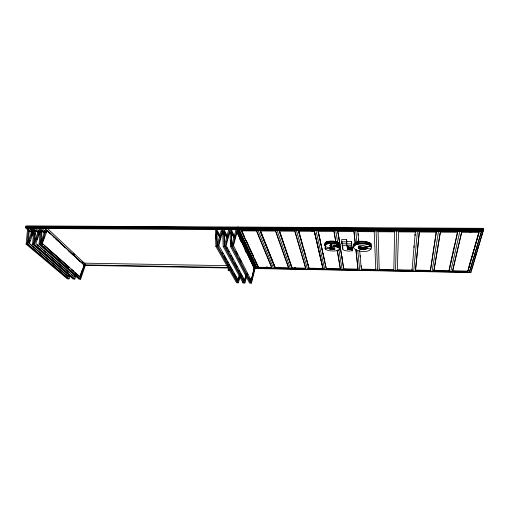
<?xml version="1.0" encoding="UTF-8"?>
<svg xmlns="http://www.w3.org/2000/svg" width="509" height="509" viewBox="0 0 509 509"><rect width="100%" height="100%" fill="white"/><g stroke="black" fill="none" stroke-linecap="round" stroke-linejoin="round"><path stroke-width="0.76" d="M368.516 246.331L371.373 246.738C371.837 253.94 355.568 252.171 353.424 247.495C354.391 243.48 360.143 243.919 363.407 243.811C366.111 243.531 376.507 246.84 366.715 246.846C364.622 245.141 358.972 244.594 358.298 247.781C360.054 250.263 367.161 250.835 367.059 246.903M397.268 269.331L397.255 270.266L412.004 270.54L412.01 269.592M378.047 231.748L394.64 231.856L393.807 270.203L379.218 269.942L379.243 269.007M359.634 250.479L361.377 269.611L375.807 269.878L375.833 268.943M370.896 246.121L370.966 243.779C366.804 240.738 355.034 239.44 353.609 245.58M371.048 246.311L370.966 243.779M395.512 270.858L396.626 231.054M368.3 244.625L368.37 242.278M368.898 244.842L368.968 242.488M369.279 245.007L369.349 242.659M369.636 245.185L369.699 242.831M369.954 245.363L370.018 243.016M370.24 245.548L370.304 243.2M370.488 245.739L370.558 243.391M370.711 245.93L370.775 243.582M365.386 249.359L365.456 247.037L366.696 246.515L366.626 248.837M365.672 249.276L365.748 246.96M365.939 249.187L366.009 246.865M366.136 244.104L366.206 241.75M366.321 249.022L366.391 246.7M366.919 244.256L366.989 241.902M366.855 248.647L366.925 246.324M367.644 244.428L367.714 242.08M362.542 249.582L362.618 247.266L360.149 246.846L358.775 246.082L358.692 248.398M363 249.595L363.076 247.279L365.456 247.037M363.407 243.811L363.483 241.463M363.483 249.595L363.56 247.279M363.929 249.575L364.005 247.259M364.374 243.875L364.45 241.527M364.342 249.537L364.412 247.221M364.718 249.493L364.794 247.17M365.068 249.429L365.138 247.113M365.284 243.976L365.36 241.622M359.736 249.041L359.812 246.725M360.073 249.162L360.149 246.846M360.467 243.836L360.55 241.489M360.436 249.27L360.512 246.954M360.824 249.359L360.9 247.05M361.231 249.442L361.307 247.126M361.403 243.792L361.485 241.438M361.651 249.499L361.734 247.189M362.09 249.55L362.166 247.234M362.37 243.786L362.446 241.431M397.255 270.266L398.566 231.881L415.369 231.989M357.91 244.174L357.992 241.832M358.298 247.781L358.349 246.229M358.387 247.998L358.444 246.451M358.521 248.207L358.571 246.661M358.718 244.027L358.8 241.68M358.902 248.583L358.985 246.261M359.144 248.748L359.227 246.432M359.424 248.901L359.507 246.585M359.57 243.919L359.653 241.565M354.748 245.344L354.837 243.003M355.25 245.052L355.339 242.717M355.823 244.791L355.906 242.449M356.459 244.555L356.542 242.214M357.153 244.352L357.242 242.004M351.776 245.771L351.643 241.552L346.826 241.501L346.559 239.491L341.717 239.446L341.914 243.792L351.554 243.894L351.776 245.771L342.194 245.662L342.303 243.34M346.559 239.491L346.457 241.845L347.418 248.755L348.773 249.423L351.795 249.327L351.891 247.024L352.279 246.929L352.368 250.765L348.003 251.122L343.969 250.333L342.748 249.162L342.194 245.662M352.126 250.835L352.279 246.929M353.424 247.495L353.609 244.377M353.704 246.331L353.793 244.002M353.971 245.981L354.06 243.652M354.321 245.65L354.41 243.321M348.773 249.423L348.869 247.119L347.456 246.216L347.418 248.755M349.257 249.474L349.352 247.164L348.869 247.119M349.817 249.493L349.906 247.183L351.891 247.024M350.217 249.486L350.313 247.183M350.593 249.474L350.688 247.17M350.943 249.448L351.038 247.145M351.261 249.416L351.356 247.107M351.554 243.894L351.643 241.552M346.724 243.843L346.826 241.501M347.545 248.952L347.647 246.642M347.736 249.117L347.832 246.808M347.857 249.181L347.952 246.878M347.991 249.245L348.086 246.935M348.353 249.346L348.449 247.043M355.855 249.41L358.005 269.554L343.728 269.293L343.772 268.37M335.813 242.252L333.98 231.455L317.991 231.353L326.275 268.975L340.394 269.229L340.432 268.307M341.914 243.792L341.984 242.233M342.748 249.162L342.792 246.623M325.531 246.776C321.115 252.235 345.414 252.413 338.141 247.349L338.218 245.809M338.141 247.349C336.716 246.108 327.039 247.024 330.316 245.039C331.887 244.046 340.782 247.902 338.275 244.804L338.39 242.481C334.731 240.808 330.335 240.732 326.504 241.851C324.354 242.583 324.513 246.859 326.931 247.183C329.075 248.443 334.96 246.98 334.967 249.257C331.48 250.581 328.528 247.387 325.168 248.716M338.51 244.956L338.39 242.481M338.498 247.495L338.568 245.955M338.708 245.115L338.619 242.634M338.809 247.654L338.816 242.787M338.994 245.44L338.981 242.952M339.083 245.612L339.109 243.117M339.083 247.819L339.191 245.51L338.606 245.185M339.312 247.998L339.191 245.51M339.503 248.176L339.427 245.688M339.649 248.367L339.611 245.872M339.77 249.194L339.757 246.063M338.275 244.804L335.565 243.868L335.679 241.533M335.845 246.75L335.921 245.211M336.233 244.021L336.347 241.692M336.373 246.846L336.449 245.306M336.85 244.193L336.964 241.864M336.869 246.954L336.945 245.414M337.403 244.39L337.518 242.061M337.327 247.075L337.403 245.535M337.721 244.524L337.836 242.195M337.753 247.209L337.83 245.669M338.014 244.664L338.129 242.335M332.358 249.499L332.434 247.972M332.791 249.512L332.867 247.985M335.565 243.868L333.261 243.544L333.382 241.215M333.37 249.505L333.446 247.978M334.076 243.626L334.19 241.298M333.879 249.48L333.955 247.947M334.063 246.528L334.139 244.982M334.318 249.429L334.394 247.896M334.687 246.585L334.769 245.045M334.839 243.735L334.96 241.406M334.68 249.353L334.757 247.826M329.667 248.926L329.749 247.399M325.308 246.286C324.144 243.894 328.464 243.626 329.959 243.499L330.08 241.177M329.978 249.066L330.061 247.539M330.163 246.114L330.246 244.568M330.239 249.162L330.322 247.635M330.481 246.178L330.564 244.638M329.959 243.499L330.723 243.467L330.844 241.145M330.526 249.245L330.608 247.718M330.85 246.235L330.933 244.695M330.844 249.321L330.926 247.794M331.264 246.28L331.346 244.74M331.187 249.385L331.27 247.858M330.723 243.467L331.531 243.467L331.652 241.139M331.556 249.435L331.639 247.908M331.944 249.474L332.027 247.947M331.531 243.467L332.415 243.493L332.53 241.158M327.363 243.868L327.484 241.546M327.936 243.741L328.063 241.419M328.559 243.639L328.687 241.317M329.234 243.556L329.361 241.234M325.009 245.72L325.156 242.965M325.066 245.917L325.251 242.755M325.168 246.101L325.397 242.551M325.467 244.676L325.601 242.36M325.27 248.895L325.397 246.604M325.404 249.066L325.493 247.539M325.722 244.498L325.849 242.176M326.021 244.326L326.154 242.01M326.371 244.174L326.504 241.851M326.842 244.008L326.969 241.686M309.001 268.657L298.459 231.226L314.25 231.328L322.973 268.911L309.001 268.657L306.323 257.987M291.918 268.345L279.161 231.099L294.768 231.201L305.737 268.599L291.918 268.345L291.988 267.441M288.686 268.288L275.515 231.073L260.099 230.971L275.013 268.039L288.686 268.288L288.756 267.384M275.013 268.039L275.089 267.136L260.487 230.698M413.932 247.508L414.065 245.93M414.962 235.673L415.096 234.095M412.004 270.54L415.369 231.5M80.651 279.148L40.917 244.339L46.968 228.038L85.684 264.419L80.651 279.148L79.83 279.008L40.007 244.193L41.407 228.656M41.477 232.53L41.617 230.978M41.089 241.781L42.132 230.144L44.461 232.289M79.83 279.008L78.959 279.11L39.04 244.314L40.516 228L34.427 244.263L74.817 279.015L75.835 276.075M74.817 279.015L73.137 278.977L32.557 244.237L34.097 227.962L27.957 244.186L69.014 278.881L70.032 275.948M74.002 278.875L33.518 244.116L34.981 228.611M34.326 240.216L34.472 238.67M34.835 234.802L34.981 233.256M34.625 241.711L35.713 230.1L38.633 232.74M413.69 271.195L417.437 231.188M258.286 267.734L241.266 230.844L256.498 230.946L271.812 267.982L258.286 267.734L258.375 266.837L254.449 258.298M28.733 231.659L28.879 230.113L31.851 232.747M28.116 242.411L29.325 230.055L31.698 232.168M69.014 278.881L67.334 278.843L26.099 244.167L27.709 227.924M68.2 278.741L27.06 244.046L28.58 228.573M419.346 231.455L415.497 270.094L430.404 270.432L436.359 231.563M419.346 231.525L415.497 270.603L430.41 270.871L436.359 231.64M238.53 228.261L238.447 229.025L256.93 268.542M238.6 227.599L238.664 227.033M239.122 230.062L481.469 231.595L469.451 272.226L256.988 268.307L239.122 230.062L239.23 229.063M237.302 228.255L237.219 229.018L255.849 268.523M237.379 227.593L237.442 227.027M237.646 228.382L237.722 227.714M238.301 228.382L238.377 227.72M228.204 269.834L228.586 270.648M228.197 270.088L229.349 269.395M432.071 271.532L438.51 231.321M433.929 270.495L440.387 231.595M433.935 270.934L440.393 232.155L457.629 232.269L449.014 271.214L433.935 270.934L433.929 269.986M449.67 267.193L449.014 271.214M450.007 265.666L450.688 262.599M451.025 261.072L451.699 258.006M452.037 256.472L452.711 253.412M453.048 251.879L453.723 248.818M454.06 247.285L454.734 244.225M457.61 231.703L449.008 270.769L433.929 270.432M450.656 271.876L459.856 231.455M452.755 270.063L461.688 231.729M452.584 271.278L461.708 232.295L479.16 232.409L467.835 271.558L452.584 271.278L452.565 270.324M27.823 229.845L25.45 227.746L25.622 227.033L483.518 229.667L470.889 272.506L254.557 268.498M251.032 280.949L254.163 268.3L237.016 232.244M254.653 268.377L251.529 281.032L233.491 245.643L237.169 231.608L254.653 268.377L253.73 268.237M215.402 229.056L215.854 246.369L236.577 282.762L238.447 282.807L217.967 246.394L222.643 229.101L223.177 246.451L243.06 282.915L244.937 282.953L225.302 246.477L229.922 229.145L230.539 246.541L249.569 283.061L251.459 283.106L255.302 267.505L244.256 244.091M244.511 280.803L246 274.866M244.568 280.815L246.057 274.873M246.121 276.425L245.001 280.885L226.142 245.561L229.871 231.557M244.937 282.953L246.611 276.285M239.332 275.471L238.008 280.656L239.389 275.484M239.631 276.292L238.505 280.739L218.832 245.478L222.605 231.506L223.343 232.912M238.447 282.807L239.949 276.89M250.523 282.959L231.62 246.413L236.182 229.05M251.459 283.106L232.67 246.566L237.226 229.19M244.008 282.807L224.253 246.324L228.885 229.005M219.144 242.462L219.735 240.261M237.525 282.66L216.923 246.241L221.612 228.961M469.33 265.31L467.835 271.558M469.762 263.802L470.418 261.537M470.85 260.029L473.898 249.461M474.331 247.947L478.466 233.606M478.924 232.594L467.822 271.106L452.571 270.769M469.661 271.151L481.457 231.232L239.154 229.731L257.013 268.008L267.32 268.198M475.132 256.822L475.807 254.564M477.162 250.04L477.843 247.781M481.228 236.488L481.908 234.223M482.812 231.213L483.461 228.344L25.895 225.894L25.774 226.416L483.486 228.955M471.086 271.017L483.518 229.667M80.193 275.554L81.981 270.324M84.157 265.164L80.066 277.106L78.889 276.069M84.589 265.234L80.498 277.182L42.298 243.48L47.178 230.31L84.589 265.234L83.775 265.1M74.231 276.979L75.058 274.752M75.179 275.56L74.664 277.049L35.821 243.404L40.465 230.997M68.416 276.845L68.989 275.369M69.37 275.433L68.849 276.921L29.376 243.334L34.326 230.221M67.563 266.716L68.67 267.034M68.505 267.346C68.696 268.103 68.066 267.066 69.281 267.41M39.04 244.314L40.007 244.193L45.785 228.643M42.902 240.477L44.258 236.819M44.315 236.825L41.878 243.41L43.055 244.447M45.944 232.441L46.758 230.246M32.557 244.237L33.518 244.116L39.339 228.605M36.769 239.688L37.583 237.499M38.347 235.298L39.772 231.659M29.229 242.538L30.056 240.35M31.704 235.985L33.085 232.339M26.099 244.167L27.06 244.046L32.926 228.566M29.172 242.526L29.999 240.343M32.201 234.515L33.021 232.333M229.4 269.496L228.49 269.732M339.783 247.094L339.859 246.261M371.373 246.738L371.061 247.119M67.392 266.468L68.677 267.594M229.635 270.451L228.465 270.406M228.325 269.757L228.045 270.018L228.77 270.686M69.16 267.6L48.877 249.626M352.457 248.468L351.91 248.608M69.237 267.333L68.448 267.499L69.09 267.569M351.795 249.327L352.183 249.238L352.368 250.765M228.223 269.795L228.541 269.706M215.854 246.369L217.967 246.394M223.177 246.451L225.302 246.477M230.539 246.541L232.67 246.566M229.667 270.591L228.719 270.667M45.88 227.268L26.004 227.154L26.15 226.537L483.111 229.088L483.143 229.801L420.377 229.438M65.756 227.383L133.345 227.778M154.812 227.898L221.606 228.286M243.213 228.414L309.154 228.796M331.397 228.923L397.338 229.304M25.45 227.746L483.55 230.494M27.588 228.414L237.169 229.718L255.257 267.976M311.126 230.832L314.282 230.851M389.907 231.341L394.647 231.366M469.622 231.849L471.213 231.862M357.782 231.614L374.166 231.722M419.346 232.015L436.366 232.129M341.609 241.794L346.457 241.845M83.737 263.14L227.612 265.692M265.883 266.971L267.384 266.996M294.285 267.479L295.824 267.505M258.33 267.257L271.851 267.556L256.542 230.482M291.956 267.861L305.763 268.173M309.033 268.173L322.992 268.485L314.46 231.62M326.301 268.485L340.413 268.803L337.276 250.212M343.753 268.797L358.018 269.121L355.956 249.658M361.396 269.121L375.82 269.439M379.23 269.439L393.813 269.77M397.262 269.77L412.01 270.094M470.577 271.768L470.889 272.506M84.92 264.852L228.318 267.486M283.965 268.504L295.061 268.707M311.705 269.013L324.386 269.242M339.446 269.522L350.542 269.725M367.193 270.031L378.289 270.234M394.933 270.54L405.234 270.724M422.674 271.049L433.77 271.252M450.414 271.558L460.721 271.742M85.035 265.361L228.414 268.014M362.618 247.266L363.076 247.279M349.352 247.164L349.906 247.183M332.415 243.493L333.261 243.544M367.014 248.456L371.309 249.066M40.007 244.193L40.917 244.339M33.518 244.116L34.427 244.263M27.06 244.046L27.957 244.186M84.869 264.286L85.684 264.419M67.525 266.589L68.155 266.652M68.085 266.678L68.817 266.971M29.497 243.766L68.473 276.858M37.138 244.88L38.989 246.445M40.186 247.476L42.578 249.55M43.774 250.587L46.166 252.655M47.305 253.679L68.9 272.328M71.235 274.389L73.086 275.948M44.817 246.006L69.351 267.441M71.292 269.337L73.646 271.412M74.823 272.449L80.117 277.119L84.208 265.176L46.694 230.233M41.814 243.404L42.991 244.441M44.76 245.993L47.7 248.589M71.235 269.331L73.589 271.405M75.357 272.958L77.712 275.032M28.816 230.125L31.787 232.753M29.248 228.325L32.188 230.946M29.802 228.14L32.15 230.246M35.204 230.17L38.194 232.798M35.643 228.369L39.161 231.57M44.601 232.887L42.266 230.736L44.538 232.893M41.757 230.806L43.513 232.416M42.056 228.414L44.945 231.086M46.853 230.711L50.315 233.936M53.197 236.621L54.348 237.697M55.506 238.772L57.81 240.922M60.698 243.607L65.311 247.908M68.2 250.593L73.391 255.429M76.853 258.655L80.314 261.88M73.283 253.425L74.441 254.513M81.974 261.575L83.132 262.657M222.147 252.311L222.987 253.705M224.145 255.779L226.467 259.927M227.243 261.308L228.013 262.689M228.789 264.076L229.565 265.456M230.272 266.831L231.111 268.224M231.818 269.598L232.658 270.992M233.816 273.066L236.138 277.214M236.914 278.595L237.684 279.975M216.732 232.091L219.716 237.608M219.532 236.163L216.923 231.328L217.298 245.319M216.84 229.623L220.181 235.858M226.766 247.565L227.51 248.952M228.248 250.339L228.993 251.72M230.851 255.187L231.589 256.568M232.333 257.955L233.071 259.342M234.859 262.797L235.667 264.19M236.411 265.577L237.149 266.964M238.944 270.413L239.745 271.812M240.49 273.193L242.348 276.661M243.022 278.035L243.83 279.428M222.058 231.43L223.158 233.542M222.128 231.436L223.228 233.548M223.661 231.442L226.95 237.779M223.591 231.449L226.88 237.792M227.434 237.722L224.157 231.379L224.603 245.402M227.345 236.042L223.712 228.974L224.253 246.324M235.896 251.23L237.703 254.774M239.516 258.311L241.323 261.849M247.113 273.174L247.838 274.593M249.645 278.13L251.096 280.962L254.22 268.313L236.946 232.231M236.914 253.348L237.639 254.761M240.534 260.423L241.26 261.842M229.317 231.48L230.443 233.606M231.283 232.193L234.076 237.843M231.207 232.206L234.006 237.849M234.566 237.786L231.43 231.43L231.945 245.484M234.471 236.1L230.991 229.018L231.62 246.413M239.51 238.53L241.202 242.068M244.924 249.849L246.28 252.674M237.563 229.903L242.583 240.541M241.699 230.564L244.638 236.965M246.273 240.522L253.794 256.88M241.648 231.029L258.33 267.314M257.98 230.176L273.657 268.612M260.144 230.507L275.051 267.619M260.443 231.169L275.057 267.556L288.718 267.861L275.827 231.283M277.068 230.297L290.512 268.924M279.759 231.582L291.733 266.691M279.206 230.558L291.95 267.925M294.806 230.66L305.546 267.422M296.384 230.424L307.544 269.242M298.497 230.685L309.033 268.23M298.745 230.965L299.375 233.217M299.795 234.719L302.957 245.974M303.377 247.476L305.903 256.485M314.467 231.55L322.999 268.421M315.943 230.545L324.761 269.554M318.558 232.645L319.232 235.724M319.569 237.264L320.244 240.343M321.09 244.193L321.764 247.272M322.102 248.812L322.776 251.891M323.113 253.431L323.794 256.511M324.131 258.05L324.806 261.13M318.195 231.576L326.294 268.542M334.006 230.978L335.832 241.788M337.117 249.957L340.394 269.229M335.736 230.672L337.664 242.43M338.822 249.493L342.163 269.878M338.3 233.555L338.542 235.101M338.784 236.647L339.026 238.193M339.274 239.739L339.516 241.291M339.757 242.838L339.999 244.384M341.342 252.897L341.584 254.443M341.825 255.989L342.067 257.535M342.309 259.087L342.557 260.633M337.785 231.003L343.747 268.86M343.728 269.293L337.76 231.48L353.952 231.589L355.193 243.207M353.965 231.105L355.206 242.742M355.785 230.8L356.974 242.621M357.77 250.498L359.755 270.203M358.113 233.695L358.26 235.247M358.622 239.135L358.769 240.693M360.162 255.467L360.308 257.02M361.116 265.577L361.263 267.13M357.802 231.061L358.826 242.004M359.195 245.822L359.278 247.444M374.185 231.169L375.807 269.878M242.99 281.35L243.06 282.915M376.075 230.927L377.538 270.527M230.666 240.146L230.838 244.829M378.06 231.194L379.218 269.942M223.095 231.506L223.19 234.624M216.465 228.929L216.923 246.241M215.943 234.566L216.064 239.23M430.398 269.923L430.41 270.871M229.782 270.597L229.782 270.597"/></g></svg>
